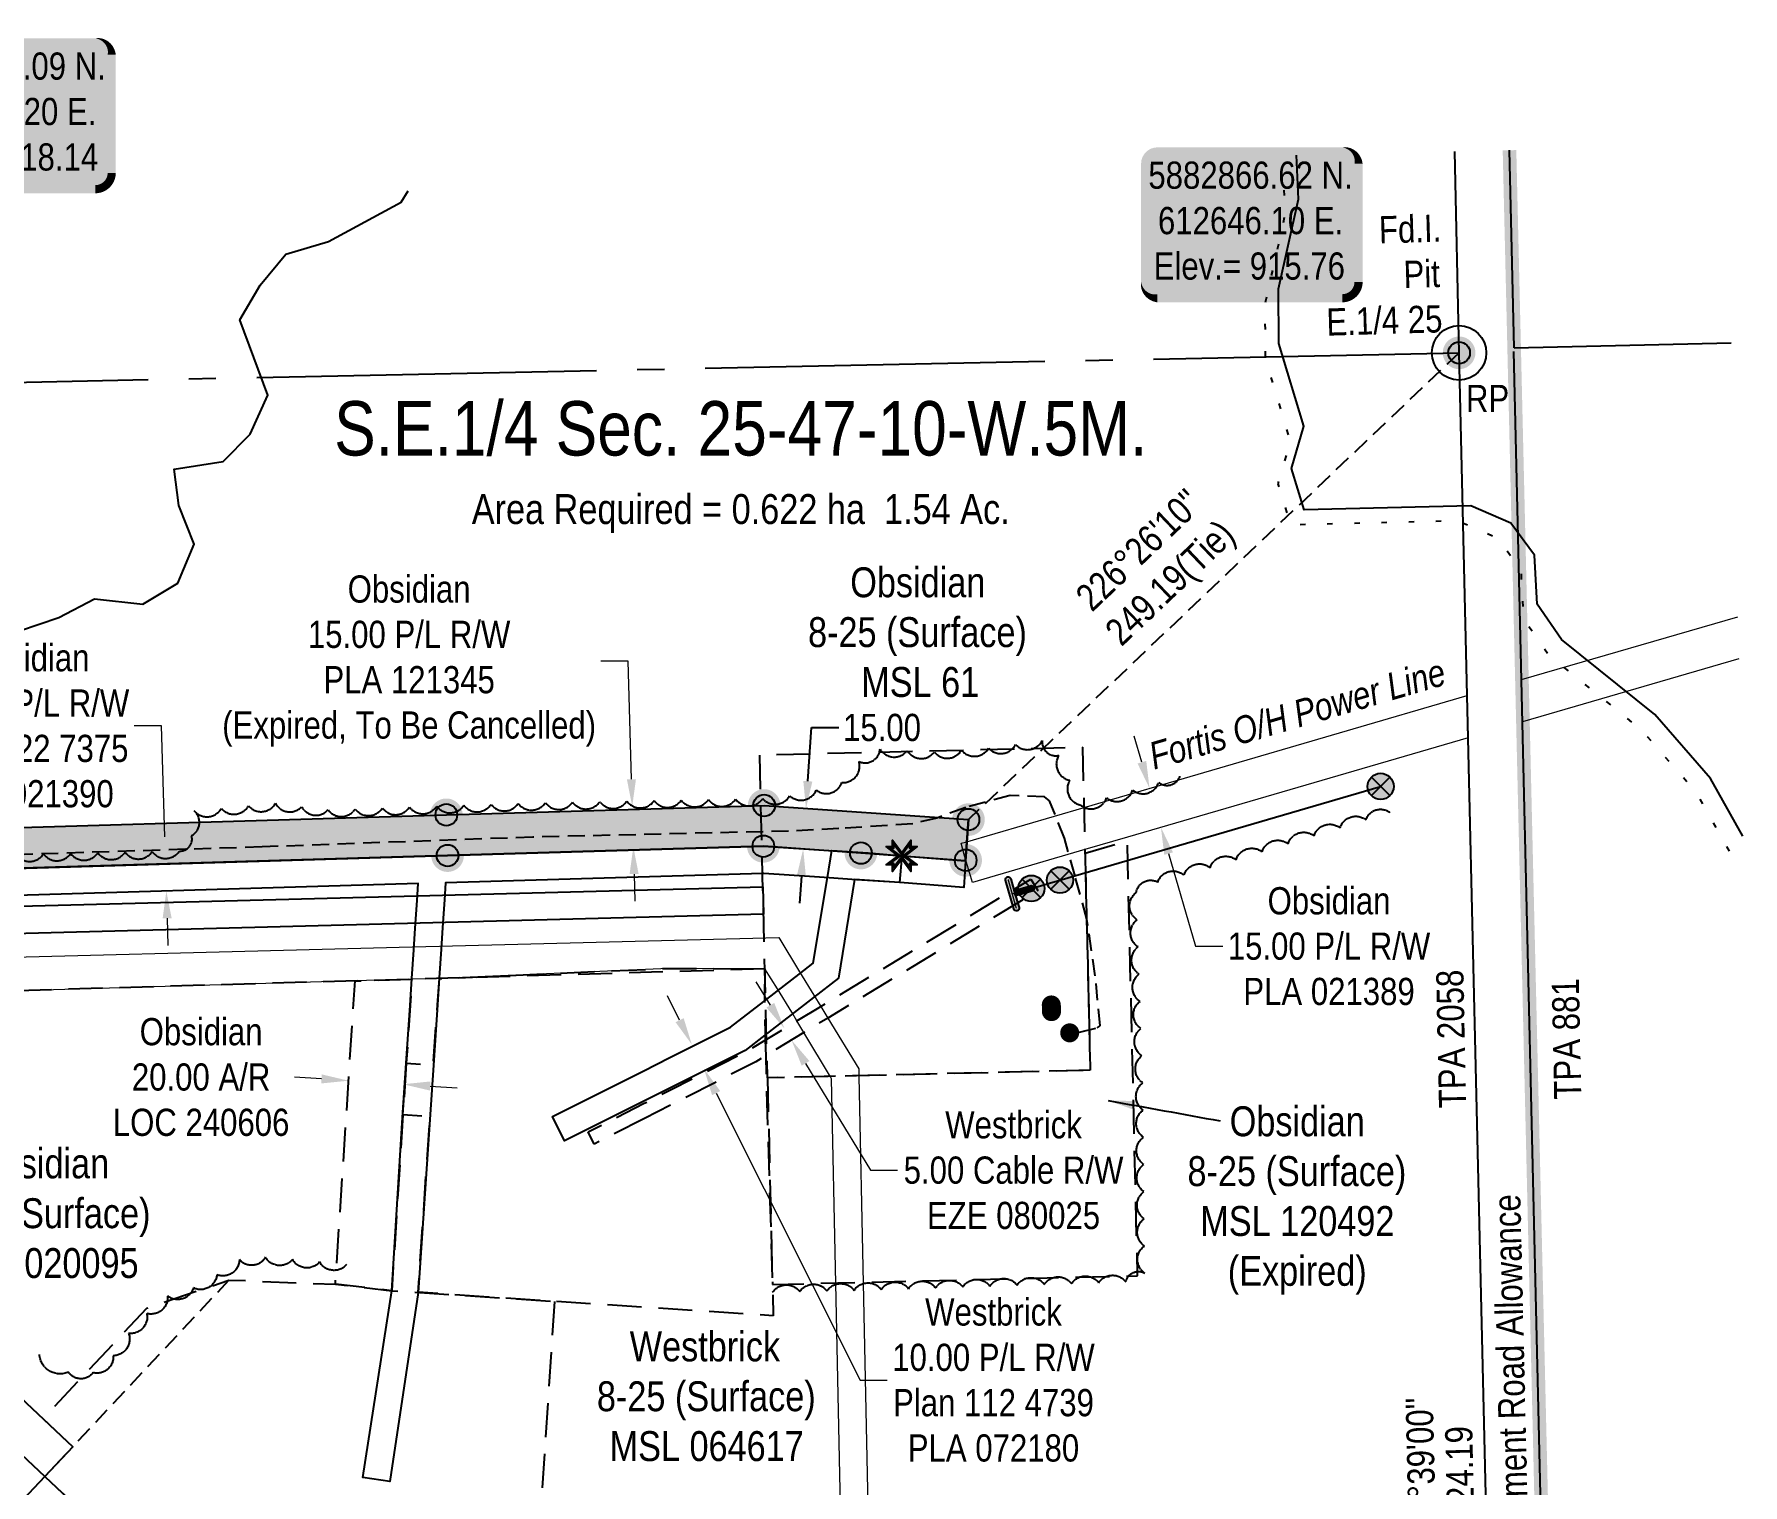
# Model space of a CAD drawing. Extents: x 610740 to 613365, y 5880886 to 5883946.
# Drawn here: x 612122 to 612750, y 5882450 to 5882984 of the extents above; entities that cross this region are included whole.
import ezdxf
from ezdxf.enums import TextEntityAlignment as Align

# ---------------------------------------------------------------- set-up
doc = ezdxf.new("R2010")
doc.units = 0
doc.header["$LTSCALE"] = 5
doc.header["$PDSIZE"] = 0.5
for name, pattern in [('0', [1, 1, 0]), ('CENTERLINEX3', [5, 2.5, -1, 0.5, -1]), ('foc-ACCESSROAD', [3.75, 2.5, -1.25]), ('foc-FLOWLINE', [3.75, 2.5, -1.25]), ('foc-QUARTERLINE', [33, 25, -3, 2, -3]), ('foc-TIELINE', [1.875, 1.25, -0.625]), ('foc-WHEELTRACKS', [2, 0.4, -1.6]), ('UG_PIPE', [1.875, 1.25, -0.625])]:
    doc.linetypes.add(name, pattern=pattern)
doc.layers.get('Defpoints').update_dxf_attribs({"color": 9})
for name, color, linetype in [('35', 37, 'Continuous'), ('AS-PIPE-UG', 44, 'UG_PIPE'), ('AS-POWER', 104, 'foc-POWER'), ('AS-POWER-EXISTING-ANC', 72, 'Continuous'), ('AS-POWER-EXISTING-PP', 72, 'Continuous'), ('AS-SYMBOL', 7, 'Continuous'), ('C-AR', 13, 'foc-ACCESSROAD'), ('C-RW', 13, 'Continuous'), ('C-SYMBOL', 7, 'Continuous'), ('C-WS', 13, 'foc-ACCESSROAD'), ('DETAIL-T', 7, 'Continuous'), ('F-EZE', 190, 'foc-FLOWLINE'), ('F-RW', 190, 'Continuous'), ('F-WS', 190, 'foc-ACCESSROAD'), ('L-AREAREQUIRED', 7, 'Continuous'), ('L-BD', 7, 'Continuous'), ('L-MON', 1, 'Continuous'), ('L-MON-T', 1, 'Continuous'), ('L-QSEC', 8, 'foc-QUARTERLINE'), ('L-ROAD-T', 7, 'Continuous'), ('L-SEC', 7, 'Continuous'), ('L-TIE', 7, 'foc-TIELINE'), ('P-PROPOSED', 10, 'Continuous'), ('P-PROPOSED-H', 21, 'Continuous'), ('P-TXT', 4, 'Continuous'), ('T-BUSH', 110, '0'), ('T-WATER', 160, 'Continuous'), ('T-WATER-P3', 160, 'foc-WHEELTRACKS')]:
    doc.layers.add(name, color=color, linetype=linetype)
doc.layers.add('AS-TRAPPER BOUNDARY', color=7, linetype='CENTERLINEX3', true_color=0xb85c00, transparency=0.6)
doc.layers.add('AS-TRAPPER-T', color=7, linetype='Continuous', true_color=0xc26100)
for name, color, linetype, lineweight in [('C-AR-T', 13, 'Continuous', 9), ('C-RW-T', 13, 'Continuous', 9), ('C-WS-T', 13, 'Continuous', 9), ('F-EZE-T', 190, 'Continuous', 9), ('F-RW-T', 190, 'Continuous', 9), ('F-WS-T', 190, 'Continuous', 9)]:
    doc.layers.add(name, color=color, linetype=linetype, lineweight=lineweight)
doc.styles.add('100L', font='ARIALN.TTF', dxfattribs={"height": 11})
doc.styles.add('175L', font='ARIALN.TTF', dxfattribs={"height": 20})
doc.styles.add('80', font='ARIALN.TTF', dxfattribs={"height": 10})
doc.styles.add('80CG', font='ARIALN.TTF', dxfattribs={"height": 10})
doc.styles.add('80L', font='ARIALN.TTF', dxfattribs={"height": 10})
doc.styles.add('80LS', font='ARIALNI.TTF', dxfattribs={"height": 10})
doc.styles.add('foc-LtypeFont', font='ARIALN.TTF', dxfattribs={"height": 7.35})
doc.linetypes.add('foc-POWER', pattern='A,6,-1,["P",foc-LtypeFont,S=0.2,R=0,X=-0.625,Y=-0.75],-1.24,4', length=12.24)
doc.linetypes.add('foc-TOPO-flowdirection-NOLINE', pattern='A,0,[">",foc-LtypeFont,S=0.3,R=0,X=0,Y=-0.945],-20,[">",foc-LtypeFont,S=0.3,R=0,X=0,Y=-0.945],0', length=20)
doc.dimstyles.new('Compass 5 000', dxfattribs={"dimscale": 5, "dimtxt": 9, "dimasz": 2, "dimexe": 0.2, "dimexo": 0.0625, "dimgap": 0.5, "dimtad": 0, "dimtih": 1, "dimtoh": 1, "dimzin": 0, "dimdsep": 46, "dimtxsty": '80CG', "dimcen": 0.1, "dimse1": 1, "dimse2": 1, "dimclrd": 256, "dimclrt": 256, "dimaunit": 1, "dimadec": 4, "dimazin": 0, "dimtfac": 0.06, "dimtofl": 0, "dimtmove": 0, "dimatfit": 1, "dimfxl": 0.2, "dimtolj": 1, "dimtzin": 0, "dimlwd": -1, "dimarcsym": 0})

# ---------------------------------------------------------------- blocks, each defined once
blk = doc.blocks.new('*D490')
at = {"layer": 'C-AR-T', "transparency": 16777216}
for p, q in [((612227.6, 5882599.58), (612217.62, 5882600.23)), ((612267.57, 5882596.98), (612277.55, 5882596.34))]:
    blk.add_line(p, q, dxfattribs=at)
for points in [[(612227.71, 5882601.25), (612227.49, 5882597.92), (612237.58, 5882598.93)], [(612267.68, 5882598.65), (612267.46, 5882595.32), (612257.59, 5882597.63)]]:
    blk.add_solid(points, dxfattribs=at)
at = {"layer": 'Defpoints', "color": 0, "transparency": 16777216}
for p in [(612237.58, 5882598.93), (612236.26, 5882578.6), (612256.27, 5882577.3)]:
    blk.add_point(p, dxfattribs=at)
at = {"layer": 'C-AR-T', "transparency": 16777216, "insert": (612183.32, 5882600.23), "char_height": 10, "attachment_point": 5, "style": '80CG'}
blk.add_mtext('\\A1;Obsidian\\P20.00 A/R\\PLOC 240606', dxfattribs=at)
blk = doc.blocks.new('*D493')
at = {"layer": 'C-RW-T', "transparency": 16777216}
for p, q in [((612529.41, 5882716.06), (612526.61, 5882725.66)), ((612539.22, 5882682.45), (612549.16, 5882648.36)), ((612549.16, 5882648.36), (612559.16, 5882648.36))]:
    blk.add_line(p, q, dxfattribs=at)
for points in [[(612531.01, 5882716.53), (612527.81, 5882715.59), (612532.21, 5882706.46)], [(612540.82, 5882682.92), (612537.62, 5882681.99), (612536.42, 5882692.05)]]:
    blk.add_solid(points, dxfattribs=at)
at = {"layer": 'Defpoints', "color": 0, "transparency": 16777216}
for p in [(612533.61, 5882706.87), (612536.42, 5882692.05), (612537.81, 5882692.46)]:
    blk.add_point(p, dxfattribs=at)
at = {"layer": 'C-RW-T', "transparency": 16777216, "insert": (612598.25, 5882648.36), "char_height": 10, "attachment_point": 5, "style": '80CG'}
blk.add_mtext('\\A1;Obsidian\\P15.00 P/L R/W\\PPLA 021389', dxfattribs=at)
blk = doc.blocks.new('*D494')
at = {"layer": 'C-RW-T', "transparency": 16777216}
for p, q in [((612168.73, 5882729.41), (612158.73, 5882729.41)), ((612169.94, 5882688.62), (612168.73, 5882729.41)), ((612170.82, 5882658.65), (612171.12, 5882648.65))]:
    blk.add_line(p, q, dxfattribs=at)
for points in [[(612171.6, 5882688.67), (612168.27, 5882688.57), (612170.23, 5882678.62)], [(612172.49, 5882658.7), (612169.16, 5882658.6), (612170.53, 5882668.64)]]:
    blk.add_solid(points, dxfattribs=at)
at = {"layer": 'Defpoints', "color": 0, "transparency": 16777216}
for p in [(612109.24, 5882676.82), (612170.23, 5882678.62), (612109.54, 5882666.84)]:
    blk.add_point(p, dxfattribs=at)
at = {"layer": 'C-RW-T', "transparency": 16777216, "insert": (612119.65, 5882729.41), "char_height": 10, "attachment_point": 5, "style": '80CG'}
blk.add_mtext('\\A1;Obsidian\\P10.00 P/L R/W\\PPlan 022 7375\\PPLA 021390', dxfattribs=at)
blk = doc.blocks.new('*D501')
at = {"layer": 'C-RW-T', "transparency": 16777216}
for p, q in [((612340.41, 5882753.24), (612330.41, 5882753.24)), ((612341.63, 5882709.77), (612340.41, 5882753.24)), ((612342.6, 5882674.94), (612342.88, 5882664.94))]:
    blk.add_line(p, q, dxfattribs=at)
for points in [[(612343.29, 5882709.82), (612339.96, 5882709.73), (612341.91, 5882699.78)], [(612344.27, 5882674.98), (612340.94, 5882674.89), (612342.32, 5882684.93)]]:
    blk.add_solid(points, dxfattribs=at)
at = {"layer": 'Defpoints', "color": 0, "transparency": 16777216}
for p in [(612341.91, 5882699.78), (612235.52, 5882696.8), (612235.94, 5882681.95)]:
    blk.add_point(p, dxfattribs=at)
at = {"layer": 'C-RW-T', "transparency": 16777216, "insert": (612259.84, 5882753.24), "char_height": 10, "attachment_point": 5, "style": '80CG'}
blk.add_mtext('\\A1;Obsidian\\P15.00 P/L R/W\\PPLA 121345\\P(Expired, To Be Cancelled)', dxfattribs=at)
blk = doc.blocks.new('*D502')
at = {"layer": 'Defpoints', "color": 0, "transparency": 16777216}
for p in [(612456.65, 5882653.76), (612459.25, 5882649.48), (612400.5, 5882613.86)]:
    blk.add_point(p, dxfattribs=at)
at = {"layer": 'F-EZE-T', "transparency": 16777216}
for p, q in [((612392.72, 5882626.69), (612387.54, 5882635.24)), ((612405.69, 5882605.31), (612429.54, 5882565.98)), ((612429.54, 5882565.98), (612439.54, 5882565.98))]:
    blk.add_line(p, q, dxfattribs=at)
for points in [[(612394.15, 5882627.55), (612391.3, 5882625.83), (612397.91, 5882618.14)], [(612407.11, 5882606.17), (612404.26, 5882604.45), (612400.5, 5882613.86)]]:
    blk.add_solid(points, dxfattribs=at)
at = {"layer": 'F-EZE-T', "transparency": 16777216, "insert": (612482.19, 5882565.98), "char_height": 10, "attachment_point": 5, "style": '80CG'}
blk.add_mtext('\\A1;Westbrick\\P5.00 Cable R/W\\PEZE 080025', dxfattribs=at)
blk = doc.blocks.new('*D505')
at = {"layer": 'Defpoints', "color": 0, "transparency": 16777216}
for p in [(612368.3, 5882603.33), (612335.55, 5882598.09), (612340.03, 5882589.15)]:
    blk.add_point(p, dxfattribs=at)
at = {"layer": 'F-RW-T', "transparency": 16777216}
for p, q in [((612359.34, 5882621.21), (612354.86, 5882630.15)), ((612372.78, 5882594.39), (612425.73, 5882488.8)), ((612425.73, 5882488.8), (612435.73, 5882488.8))]:
    blk.add_line(p, q, dxfattribs=at)
for points in [[(612360.83, 5882621.95), (612357.85, 5882620.46), (612363.82, 5882612.27)], [(612374.27, 5882595.14), (612371.29, 5882593.64), (612368.3, 5882603.33)]]:
    blk.add_solid(points, dxfattribs=at)
at = {"layer": 'F-RW-T', "transparency": 16777216, "insert": (612474.81, 5882488.8), "char_height": 10, "attachment_point": 5, "style": '80CG'}
blk.add_mtext('\\A1;Westbrick\\P10.00 P/L R/W\\PPlan 112 4739\\PPLA 072180', dxfattribs=at)
blk = doc.blocks.new('fdia')
at = {"color": 255, "const_width": 1}
blk.add_lwpolyline([(-0.5, 0, 1), (0.5, 0, 1)], format="xyb", close=True, dxfattribs=at)
blk = doc.blocks.new('Fdiaa')
blk.add_blockref('fdia', (0, 0))
blk = doc.blocks.new('fdib')
at = {"color": 1, "const_width": 1.6}
blk.add_lwpolyline([(-0.4, 0, 1), (0.4, 0, 1)], format="xyb", close=True, dxfattribs=at)
at = {"color": 1}
blk.add_circle((0, 0), 0.8, dxfattribs=at)
blk = doc.blocks.new('Fdibb')
blk.add_blockref('fdib', (0, 0))
blk = doc.blocks.new('fdicc')
for name in ['Fdibb', 'Fdiaa']:
    blk.add_blockref(name, (0, 0))
blk = doc.blocks.new('FDI')
blk.add_blockref('fdicc', (0, 0))
blk = doc.blocks.new('RISER')
h = blk.add_hatch(color=255)
h.dxf.hatch_style = 1
edge = h.paths.add_edge_path()
edge.add_arc((0, 0), 0.7, 0, 360)
blk.add_hatch(color=13).paths.add_polyline_path([(0.58, -0.15), (-0.58, -0.15, 0.774597)])
at = {"color": 13}
blk.add_line((-0.58, -0.15), (0.58, -0.15), dxfattribs=at)
blk.add_circle((0, 0), 0.6, dxfattribs=at)
blk = doc.blocks.new('POWERPOLE')
h = blk.add_hatch(color=255)
edge = h.paths.add_edge_path()
edge.add_arc((0, 0), 0.96, 0, 360)
at = {"linetype": 'Continuous'}
for p, q in [((0.68, -0.68), (-0.68, 0.68)), ((-0.68, -0.68), (0.68, 0.68))]:
    blk.add_line(p, q, dxfattribs=at)
blk.add_circle((0, 0), 0.96, dxfattribs=at)
blk = doc.blocks.new('*U512')
h = blk.add_hatch(color=255)
h.dxf.hatch_style = 1
edge = h.paths.add_edge_path()
edge.add_arc((-0.3, 1.06), 0.2, 16.0599, 196.0599, ccw=False)
edge.add_line((-0.11, 1.11), (0.25, -0.14))
edge.add_line((0.25, -0.14), (0.5, -1))
edge.add_arc((0.3, -1.06), 0.2, -163.9401, 16.0599, ccw=False)
edge.add_line((0.11, -1.11), (-0.5, 1))
h = blk.add_hatch(color=255)
h.dxf.hatch_style = 1
edge = h.paths.add_edge_path()
edge.add_arc((1.41, 0.4), 0.2, -73.9401, 106.0599, ccw=False)
edge.add_line((1.46, 0.21), (0.25, -0.14))
edge.add_line((0.25, -0.14), (0.14, 0.25))
edge.add_line((0.14, 0.25), (1.35, 0.6))
at = {"color": 255}
blk.add_lwpolyline([(-0.5, 1, -1), (-0.11, 1.11), (0.25, -0.14), (0.5, -1, -1), (0.11, -1.11)], format="xyb", close=True, dxfattribs=at)
at = {"color": 72, "const_width": 0.1, "flags": 128}
for points in [[(-0.3, 1.06), (0.3, -1.06)], [(1.41, 0.4), (0, 0)]]:
    blk.add_lwpolyline(points, dxfattribs=at)
at = {"color": 255, "flags": 128}
blk.add_lwpolyline([(1.35, 0.6, -1), (1.46, 0.21), (0.25, -0.14), (0.14, 0.25)], format="xyb", close=True, dxfattribs=at)
blk = doc.blocks.new('TEMP')
h = blk.add_hatch(color=255)
h.dxf.hatch_style = 1
h.paths.add_polyline_path([(0, 0.25), (-0.67, 1.15), (-0.67, 0.67), (-1.15, 0.67), (-0.25, 0), (-1.15, -0.67), (-0.67, -0.67), (-0.67, -1.15), (0, -0.25), (0.67, -1.15), (0.67, -0.67), (1.15, -0.67), (0.25, 0), (1.15, 0.67), (0.67, 0.67), (0.67, 1.15)])
h.paths.add_polyline_path([(0.57, 0.85), (0.57, 0.57), (0.85, 0.57), (0.08, 0), (0.85, -0.57), (0.57, -0.57), (0.57, -0.85), (0, -0.08), (-0.57, -0.85), (-0.57, -0.57), (-0.85, -0.57), (-0.08, 0), (-0.85, 0.57), (-0.57, 0.57), (-0.57, 0.85), (0, 0.08)], flags=16)
h = blk.add_hatch(color=1)
h.dxf.hatch_style = 1
h.paths.add_polyline_path([(0, 0.08), (-0.57, 0.85), (-0.57, 0.57), (-0.85, 0.57), (-0.08, 0), (-0.85, -0.57), (-0.57, -0.57), (-0.57, -0.85), (0, -0.08), (0.57, -0.85), (0.57, -0.57), (0.85, -0.57), (0.08, 0), (0.85, 0.57), (0.57, 0.57), (0.57, 0.85)])
at = {"color": 1}
for p, q in [((-0.08, 0), (0.08, 0)), ((0, 0.08), (0, -0.08))]:
    blk.add_line(p, q, dxfattribs=at)
at = {"color": 255, "flags": 128}
blk.add_lwpolyline([(-0.25, 0), (-1.15, 0.67), (-0.67, 0.67), (-0.67, 1.15), (0, 0.25), (0.67, 1.15), (0.67, 0.67), (1.15, 0.67), (0.25, 0), (1.15, -0.67), (0.67, -0.67), (0.67, -1.15), (0, -0.25), (-0.67, -1.15), (-0.67, -0.67), (-1.15, -0.67)], close=True, dxfattribs=at)
at = {"color": 1, "flags": 128}
blk.add_lwpolyline([(-0.08, 0), (-0.85, 0.57), (-0.57, 0.57), (-0.57, 0.85), (0, 0.08), (0.57, 0.85), (0.57, 0.57), (0.85, 0.57), (0.08, 0), (0.85, -0.57), (0.57, -0.57), (0.57, -0.85), (0, -0.08), (-0.57, -0.85), (-0.57, -0.57), (-0.85, -0.57)], close=True, dxfattribs=at)
blk = doc.blocks.new('*D522')
at = {"layer": 'Defpoints', "color": 0, "transparency": 16777216}
for p in [(612405.83, 5882699.08), (612408.59, 5882698.89), (612407.57, 5882683.99)]:
    blk.add_point(p, dxfattribs=at)
at = {"layer": 'P-TXT', "transparency": 16777216}
for p, q in [((612406.51, 5882709.06), (612407.86, 5882728.78)), ((612407.86, 5882728.78), (612417.86, 5882728.78)), ((612404.13, 5882674.2), (612403.45, 5882664.23))]:
    blk.add_line(p, q, dxfattribs=at)
for points in [[(612404.85, 5882709.17), (612408.18, 5882708.94), (612405.83, 5882699.08)], [(612402.47, 5882674.32), (612405.79, 5882674.09), (612404.81, 5882684.18)]]:
    blk.add_solid(points, dxfattribs=at)
at = {"layer": 'P-TXT', "transparency": 16777216, "insert": (612433.8, 5882728.78), "char_height": 10, "attachment_point": 5, "style": '80CG'}
blk.add_mtext('\\A1;15.00', dxfattribs=at)
blk = doc.blocks.new('*U530')
h = blk.add_hatch(color=254)
edge = h.paths.add_edge_path()
edge.add_line((-34, -28.5), (34, -28.5))
edge.add_arc((34, -22.5), 6, 270, 360)
edge.add_line((40, -22.5), (40, 21))
edge.add_arc((34, 21), 6, 0, 90)
edge.add_line((34, 27), (-34, 27))
edge.add_arc((-34, 21), 6, 90, 180)
edge.add_line((-40, 21), (-40, -22.5))
edge.add_arc((-34, -22.5), 6, 180, 270)
at = {"color": 1, "flags": 128}
blk.add_lwpolyline([(-34, -28.5, 3, 3, 0), (34, -28.5, 3, 3, 0.414214), (40, -22.5, 3, 3, 0), (40, 21, 3, 0, 0.414214), (34, 27, 0, 0, 0), (-34, 27, 0, 0, 0.414214), (-40, 21, 0, 0, 0), (-40, -22.5, 0, 3, 0.414214)], format="xyseb", close=True, dxfattribs=at)
blk.add_lwpolyline([(-35.02, 0, 0, 10, 0), (0, 0, 5, 5, 0)], format="xyseb", dxfattribs=at)
at = {"color": 1, "style": '80'}
blk.add_attdef('ENTER_TEXT_001', (-35.99, -5), '', height=10, dxfattribs=at)
blk = doc.blocks.new('*U533')
at = {"layer": '35', "color": 3}
blk.add_circle((0, 0), 10, dxfattribs=at)
at = {"layer": '35', "color": 3, "style": '80'}
blk.add_attdef('RP_001', (2.52, -21.78), '', height=10, dxfattribs=at)

msp = doc.modelspace()

# ---------------------------------------------------------------- hatches: boundary and pattern name
at = {"layer": 'P-PROPOSED-H'}
h = msp.add_hatch(color=256, dxfattribs=at)
h.dxf.hatch_style = 1
h.paths.add_polyline_path([(612390.142, 5882685.124), (612273.971, 5882681.72), (612051.375, 5882675.096), (612050.929, 5882690.084), (612273.532, 5882696.708), (612390.439, 5882700.133), (612465.598, 5882694.953), (612464.575, 5882679.764), (612426.042, 5882682.653)])

# ---------------------------------------------------------------- linework, layer by layer
at = {"layer": 'AS-PIPE-UG'}
msp.add_lwpolyline([(612502.846, 5882616.533), (612506.422, 5882616.834), (612512.948, 5882618.387), (612513.995, 5882619.168), (612512.269, 5882637.475), (612509.198, 5882658.355), (612504.797, 5882674.109), (612500.987, 5882688.078), (612495.453, 5882701.812), (612493.597, 5882703.308), (612480.938, 5882703.777), (612464.636, 5882699.435), (612454.027, 5882695.516), (612445.135, 5882693.418), (612417.954, 5882691.624), (612399.416, 5882690.714), (612305.339, 5882688.527), (612205.752, 5882684.918), (612096.035, 5882681.428)], dxfattribs=at)
at = {"layer": 'AS-POWER'}
msp.add_lwpolyline([(612488.696, 5882669.614), (612499.238, 5882672.685), (612617.226, 5882707.17)], dxfattribs=at)
at = {"layer": 'AS-TRAPPER BOUNDARY', "flags": 128}
msp.add_lwpolyline([(611758.525, 5882024.315, 5, 5, 0), (612685.721, 5882043.096, 5, 5, 0), (612664.636, 5882941.112, 0, 0, 0)], format="xyseb", dxfattribs=at)
at = {"layer": 'C-AR', "flags": 128}
msp.add_lwpolyline([(612390.706, 5882640.036), (611745.556, 5882621.187)], dxfattribs=at)
msp.add_lwpolyline([(612258.794, 5882605.356), (612257.522, 5882586.387), (612253.476, 5882521.707), (612232.712, 5882524.071), (612239.965, 5882635.631), (612260.864, 5882636.278), (612260.213, 5882626.56), (612258.794, 5882605.356)], close=True, dxfattribs=at)
at = {"layer": 'C-RW', "color": 2}
msp.add_line((612464.567, 5882679.994), (612465.598, 5882694.953), dxfattribs=at)
at = {"layer": 'C-RW'}
msp.add_lwpolyline([(612086.279, 5882676.141), (612273.988, 5882681.722), (612390.145, 5882685.133), (612416.036, 5882683.438), (612429.387, 5882682.565), (612441.037, 5882681.657), (612464.575, 5882679.764), (612463.88, 5882670.022), (612440.353, 5882671.809), (612424.434, 5882672.853), (612414.409, 5882673.518), (612408.953, 5882673.877), (612390.328, 5882675.101), (612389.976, 5882675.124), (612273.26, 5882671.698), (612272.839, 5882665.418), (612272.163, 5882655.332), (612271.628, 5882647.356), (612270.918, 5882636.808), (612270.249, 5882626.791), (612268.771, 5882604.689), (612267.439, 5882584.706), (612263.175, 5882521.084), (612252.704, 5882451.558), (612242.814, 5882453.051), (612253.476, 5882521.707), (612257.457, 5882585.374), (612258.794, 5882605.356), (612260.213, 5882626.56), (612260.88, 5882636.53), (612261.586, 5882647.098), (612262.121, 5882655.083), (612262.796, 5882665.169), (612263.213, 5882671.399), (612082.43, 5882666.02)], dxfattribs=at)
at = {"layer": 'C-RW', "flags": 128}
msp.add_lwpolyline([(612389.956, 5882670.189), (612390.25, 5882660.139), (611744.327, 5882643.235), (611744.092, 5882653.394)], close=True, dxfattribs=at)
at = {"layer": 'C-RW-T'}
for points in [[(612748.938, 5882754.052), (612669.392, 5882730.893), (612669.028, 5882746.42), (612748.574, 5882769.579)], [(612062.054, 5882643.01), (612261.012, 5882648.111), (612271.054, 5882648.369), (612395.807, 5882651.572), (612403.491, 5882638.978), (612408.732, 5882630.381), (612411.26, 5882626.234), (612413.866, 5882621.963), (612425.263, 5882603.275), (612425.321, 5882600.511), (612426.916, 5882524.524), (612430.723, 5882343.107), (612431.988, 5882282.778), (612432.304, 5882267.753), (612433.002, 5882234.487), (612433.213, 5882224.423), (612434.424, 5882166.707), (612434.846, 5882146.541), (612435.742, 5882103.872), (612435.792, 5882101.473), (612436.183, 5882082.835), (612436.475, 5882068.914), (612437.108, 5882038.758), (612437.882, 5882001.869)], [(612427.819, 5882001.633), (612427.045, 5882038.555), (612426.412, 5882068.711), (612425.913, 5882092.494), (612425.729, 5882101.261), (612425.471, 5882113.53), (612424.576, 5882156.198), (612424.153, 5882176.365), (612422.232, 5882267.935), (612421.917, 5882282.96), (612420.659, 5882342.895), (612416.852, 5882524.324), (612415.271, 5882599.637), (612414.871, 5882600.302), (612405.063, 5882616.626), (612402.485, 5882620.915), (612400.576, 5882624.092), (612395.389, 5882632.726), (612390.706, 5882640.036), (612355.227, 5882640.254), (612271.046, 5882636.495), (612261.002, 5882636.282), (612239.965, 5882635.631), (612063.112, 5882630.417)]]:
    msp.add_lwpolyline(points, dxfattribs=at)
msp.add_lwpolyline([(612508.473, 5882683.9), (612467.069, 5882671.823), (612464.169, 5882681.59), (612462.866, 5882686.231), (612464.492, 5882686.705), (612508.162, 5882699.443), (612649.04, 5882740.543), (612649.403, 5882725.015), (612524.048, 5882688.444), (612508.473, 5882683.9)], close=True, dxfattribs=at)
at = {"layer": 'C-WS', "flags": 128}
for points in [[(612510.379, 5882602.772), (612391.668, 5882599.962), (612388.817, 5882718.743), (612507.567, 5882721.583)], [(612313.321, 5882517.779), (612305.449, 5882398.103), (612276.365, 5882425.412), (612230.093, 5882376.082), (612259.229, 5882348.77), (612248.984, 5882337.831), (612125.837, 5882453.366), (612136.085, 5882464.302), (612125.183, 5882474.648), (612163.326, 5882515.27), (612193.576, 5882525.635), (612232.712, 5882524.071), (612253.476, 5882521.707), (612313.321, 5882517.779)]]:
    msp.add_lwpolyline(points, close=True, dxfattribs=at)
msp.add_lwpolyline([(612391.668, 5882599.962), (612393.491, 5882524.014), (612527.822, 5882527.192), (612524.039, 5882687.026), (612508.493, 5882682.479), (612510.379, 5882602.772), (612391.668, 5882599.962)], dxfattribs=at)
at = {"layer": 'F-EZE', "flags": 128}
msp.add_lwpolyline([(612346.457, 5882585.061), (612327.956, 5882575.638), (612325.686, 5882580.096), (612346.335, 5882590.613), (612356.229, 5882595.653), (612384.949, 5882610.281), (612390.876, 5882613.875), (612402.485, 5882620.915), (612411.26, 5882626.234), (612488.566, 5882673.108), (612491.16, 5882668.83), (612413.866, 5882621.963), (612405.063, 5882616.626), (612391.006, 5882608.104), (612387.385, 5882605.908), (612356.352, 5882590.1), (612346.457, 5882585.061)], close=True, dxfattribs=at)
at = {"layer": 'F-RW'}
for points in [[(611738.726, 5882838.309), (611840.987, 5882742.167), (611912.839, 5882674.613), (611933.605, 5882655.048), (611944.016, 5882645.239), (611962.76, 5882627.581), (612010.754, 5882582.366), (612018.093, 5882575.453), (612136.084, 5882464.304), (612125.811, 5882453.362), (612115.78, 5882442.71), (612094.907, 5882420.512), (612424.501, 5882110.541), (612434.772, 5882100.883), (612471.169, 5882066.646), (612502.571, 5882037.113), (612540.646, 5882001.304)], [(611739.218, 5882817.254), (611841.48, 5882721.112), (611902.56, 5882663.684), (611912.291, 5882654.516), (611922.783, 5882644.685), (611941.526, 5882627.042), (611951.687, 5882617.443), (612001.105, 5882570.86), (612008.472, 5882563.961), (612125.81, 5882453.357), (612205.304, 5882378.46), (612248.984, 5882337.831), (612313.174, 5882276.833), (612323.905, 5882266.737), (612423.183, 5882173.376), (612433.454, 5882163.718), (612535.294, 5882067.944), (612566.699, 5882038.412), (612604.562, 5882002.797)]]:
    msp.add_lwpolyline(points, dxfattribs=at)
msp.add_lwpolyline([(612441.037, 5882681.657), (612440.29, 5882671.814), (612423.713, 5882672.967), (612417.753, 5882636.61), (612408.584, 5882629.482), (612400.429, 5882623.194), (612390.667, 5882615.659), (612383.445, 5882610.096), (612356.047, 5882596.359), (612346.151, 5882591.397), (612317.042, 5882576.802), (612312.559, 5882585.74), (612345.908, 5882602.461), (612355.803, 5882607.423), (612378.105, 5882618.606), (612390.387, 5882628.069), (612395.242, 5882631.827), (612403.343, 5882638.079), (612408.526, 5882642.148), (612413.688, 5882673.632), (612415.315, 5882683.552), (612428.666, 5882682.679), (612441.037, 5882681.657)], close=True, dxfattribs=at)
at = {"layer": 'F-WS', "flags": 128}
msp.add_lwpolyline([(612390.876, 5882613.875), (612391.006, 5882608.104), (612391.193, 5882599.83), (612393.491, 5882524.014), (612393.767, 5882512.501), (612313.321, 5882517.779), (612263.18, 5882521.105), (612267.504, 5882585.676), (612257.522, 5882586.344), (612258.794, 5882605.356), (612268.771, 5882604.689), (612270.249, 5882626.791), (612271.046, 5882636.495), (612355.227, 5882640.254), (612390.706, 5882640.036), (612390.534, 5882628.967), (612390.815, 5882616.558), (612390.876, 5882613.875)], close=True, dxfattribs=at)
at = {"layer": 'L-QSEC'}
for p, q in [((612666.343, 5882868.418), (612746.211, 5882870.275)), ((611873.847, 5882850.851), (612646.096, 5882866.62))]:
    msp.add_line(p, q, dxfattribs=at)
at = {"layer": 'L-SEC'}
for p, q in [((612646.096, 5882866.62), (612644.53, 5882940.64)), ((612666.345, 5882868.423), (612664.636, 5882941.112)), ((612664.865, 5882062.743), (612646.096, 5882866.62)), ((612684.985, 5882063.204), (612666.211, 5882867.09))]:
    msp.add_line(p, q, dxfattribs=at)
at = {"layer": 'L-TIE'}
for p, q in [((612646.096, 5882866.62), (612465.598, 5882694.953)), ((612193.576, 5882525.635), (612136.085, 5882464.302))]:
    msp.add_line(p, q, dxfattribs=at)
at = {"layer": 'P-PROPOSED'}
msp.add_lwpolyline([(612390.145, 5882685.133), (612273.971, 5882681.72), (612051.375, 5882675.096), (612050.929, 5882690.084), (612273.532, 5882696.708), (612390.439, 5882700.133), (612465.635, 5882694.99), (612464.575, 5882679.764), (612426.042, 5882682.653)], close=True, dxfattribs=at)
at = {"layer": 'T-BUSH', "flags": 128}
for points in [[(612074.263, 5882731.628, 0.5205671), (612074.608, 5882721.634, 0.5205671), (612074.953, 5882711.64, 0.5205671), (612075.298, 5882701.646, 0.5205671), (612080.026, 5882696.323, 0.5205671), (612090.022, 5882696.614, 0.5205671), (612100.018, 5882696.905, 0.5205671), (612107.692, 5882694.716, 0.5205671), (612108.058, 5882684.723, 0.5205671), (612115.342, 5882682.066, 0.5205671), (612125.34, 5882682.285, 0.5205671), (612135.337, 5882682.504, 0.5205671), (612145.335, 5882682.724, 0.5205671), (612155.333, 5882682.943, 0.5205671), (612165.33, 5882683.162, 0.5205671), (612175.328, 5882683.382, 0.5205671), (612179.796, 5882689.029, 0.5205671), (612180.823, 5882698.123, 0.5205671), (612190.778, 5882699.066, 0.5205671), (612200.733, 5882700.01, 0.5205671), (612210.689, 5882700.953, 0.5205671), (612220.299, 5882699.696, 0.5205671), (612230.004, 5882698.503, 0.5205671), (612239.998, 5882698.844, 0.5205671), (612249.992, 5882699.186, 0.5205671), (612259.986, 5882699.528, 0.5205671), (612269.98, 5882699.87, 0.5205671), (612279.975, 5882700.211, 0.5205671), (612289.969, 5882700.553, 0.5205671), (612299.963, 5882700.895, 0.5205671), (612309.959, 5882701.163, 0.5205671), (612319.957, 5882701.352, 0.5205671), (612329.955, 5882701.542, 0.5205671), (612339.954, 5882701.731, 0.5205671), (612349.952, 5882701.92, 0.5205671), (612359.95, 5882702.11, 0.5205671), (612369.948, 5882702.299, 0.5205671), (612379.946, 5882702.489, 0.5205671), (612389.945, 5882702.678, 0.5205671), (612399.844, 5882703.717, 0.5205671), (612409.619, 5882705.825, 0.5205671), (612418.997, 5882708.586, 0.5205671), (612425.351, 5882716.308, 0.5205671), (612433.09, 5882720.857, 0.5205671), (612443.072, 5882720.262, 0.5205671), (612453.054, 5882719.772, 0.5205671), (612463.029, 5882720.484, 0.5205671), (612473.003, 5882721.197, 0.5205671), (612482.906, 5882722.541, 0.5205671), (612492.785, 5882724.09, 0.5205671), (612498.8, 5882718.548, 0.5205671), (612502.853, 5882709.407, 0.5205671), (612506.906, 5882700.265, 0.5205671), (612516.418, 5882702.938, 0.5205671), (612526.006, 5882705.777, 0.5205671), (612535.595, 5882708.617, 0.5205671), (612543.415, 5882710.933, 0.5205671)], [(612393.545, 5882521.114, -0.5205671), (612403.542, 5882521.353, -0.5205671), (612413.539, 5882521.592, -0.5205671), (612423.536, 5882521.831, -0.5205671), (612433.532, 5882522.1, -0.5205671), (612443.527, 5882522.424, -0.5205671), (612453.522, 5882522.747, -0.5205671), (612463.517, 5882523.071, -0.5205671), (612473.511, 5882523.394, -0.5205671), (612483.506, 5882523.718, -0.5205671), (612493.502, 5882524.022, -0.5205671), (612503.497, 5882524.32, -0.5205671), (612513.493, 5882524.617, -0.5205671), (612523.488, 5882524.915, -0.5205671), (612530.442, 5882528.138, -0.5205671), (612530.351, 5882538.138, -0.5205671), (612530.26, 5882548.137, -0.5205671), (612530.169, 5882558.137, -0.5205671), (612530.077, 5882568.137, -0.5205671), (612529.986, 5882578.136, -0.5205671), (612529.895, 5882588.136, -0.5205671), (612529.779, 5882598.135, -0.5205671), (612529.425, 5882608.129, -0.5205671), (612529.072, 5882618.122, -0.5205671), (612528.718, 5882628.116, -0.5205671), (612528.365, 5882638.11, -0.5205671), (612528.012, 5882648.104, -0.5205671), (612527.658, 5882658.097, -0.5205671), (612527.305, 5882668.091, -0.5205671), (612535.194, 5882671.998, -0.5205671), (612544.849, 5882674.6, -0.5205671), (612554.49, 5882677.253, -0.5205671), (612564.048, 5882680.192, -0.5205671), (612573.607, 5882683.131, -0.5205671), (612583.165, 5882686.07, -0.5205671), (612592.724, 5882689.009, -0.5205671), (612602.282, 5882691.948, -0.5205671), (612611.84, 5882694.887, -0.5205671), (612620.606, 5882697.582, -0.5205671)], [(612236.852, 5882531.32, -0.5205671), (612226.901, 5882532.263, -0.5205671), (612216.946, 5882533.165, -0.5205671), (612206.983, 5882533.983, -0.5205671), (612197.437, 5882533.13, -0.5205671), (612189.133, 5882527.571, -0.5205671), (612180.516, 5882522.724, -0.5205671), (612170.973, 5882519.747, -0.5205671), (612163.34, 5882513.312, -0.5205671), (612156.626, 5882506.021, -0.5205671), (612150.958, 5882497.788, -0.5205671), (612143.594, 5882491.564, -0.5205671), (612134.559, 5882491.761, -0.5205671), (612123.863, 5882498.188, -0.5205671)]]:
    msp.add_lwpolyline(points, format="xyb", dxfattribs=at)
at = {"layer": 'T-WATER', "flags": 128}
msp.add_lwpolyline([(612116.549, 5882764.323), (612130.937, 5882769.226), (612144.072, 5882776.113), (612161.882, 5882774.206), (612174.755, 5882781.924), (612180.756, 5882796.222), (612175.083, 5882810.524), (612173.37, 5882823.879), (612191.456, 5882826.627), (612201.337, 5882836.751), (612207.875, 5882851.069), (612197.567, 5882878.755), (612205.045, 5882891.491), (612214.472, 5882902.856), (612230.174, 5882907.618), (612256.902, 5882922.064), (612259.493, 5882926.137)], dxfattribs=at)
at = {"layer": 'T-WATER-P3', "linetype": 'foc-TOPO-flowdirection-NOLINE', "flags": 128}
for points in [[(612750.468, 5882688.89), (612738.54, 5882710.048), (612718.054, 5882733.556), (612683.741, 5882761.232), (612674.833, 5882774.129), (612673.813, 5882792.208), (612665.176, 5882803.98), (612650.448, 5882810.386), (612589.136, 5882808.895), (612584.39, 5882824.061), (612588.984, 5882839.628), (612579.785, 5882870.088), (612579.657, 5882890.1), (612587.059, 5882923.147), (612586.301, 5882939.271)], [(611741.499, 5882549.328), (611750, 5882553.531), (611762.836, 5882562.501), (611771.834, 5882574.264), (611777.268, 5882589.619), (611776.666, 5882609.558), (611780.707, 5882625.704), (611804.241, 5882643.332), (611805.773, 5882661.666), (611800.53, 5882677.47), (611809.337, 5882687.685), (611839.12, 5882699.604), (611896.08, 5882726.874), (611907.712, 5882736.223), (611908.786, 5882753.947), (611919.137, 5882764.265), (611934.664, 5882766.939), (611957.176, 5882806.637), (611966.995, 5882816.82), (611982.651, 5882815.207), (612001.916, 5882792.675), (612020.084, 5882790.723), (612039.836, 5882791.554), (612054.251, 5882797.529), (612071.529, 5882801.387), (612086.914, 5882796.908), (612095.9, 5882785.325), (612103.174, 5882771.305), (612116.549, 5882764.323), (612130.937, 5882769.226), (612144.072, 5882776.113), (612161.882, 5882774.206), (612174.755, 5882781.924), (612180.756, 5882796.222), (612175.083, 5882810.524), (612173.37, 5882823.879), (612191.456, 5882826.627), (612201.337, 5882836.751), (612207.875, 5882851.069), (612197.567, 5882878.755), (612205.045, 5882891.491), (612214.472, 5882902.856), (612230.174, 5882907.618), (612256.902, 5882922.064), (612259.493, 5882926.137)]]:
    msp.add_lwpolyline(points, dxfattribs=at)
at = {"layer": 'T-WATER-P3', "flags": 128}
msp.add_lwpolyline([(612745.576, 5882683.321), (612733.649, 5882704.479), (612713.162, 5882727.987), (612678.85, 5882755.664), (612669.942, 5882768.56), (612668.921, 5882786.639), (612660.285, 5882798.412), (612645.557, 5882804.817), (612584.245, 5882803.327), (612579.499, 5882818.492), (612584.093, 5882834.06), (612574.894, 5882864.519), (612574.766, 5882884.531), (612582.168, 5882917.578), (612581.409, 5882933.703)], dxfattribs=at)

# ---------------------------------------------------------------- block references
at = {"layer": 'AS-POWER-EXISTING-ANC', "color": 3, "xscale": 5, "yscale": 5, "zscale": 5}
msp.add_blockref('*U512', (612481.701, 5882667.627), dxfattribs=at)
at = {"layer": 'AS-POWER-EXISTING-PP', "color": 3, "xscale": 5, "yscale": 5, "zscale": 5}
for p in [(612617.226, 5882707.17), (612488.734, 5882669.651), (612499.275, 5882672.722)]:
    msp.add_blockref('POWERPOLE', p, dxfattribs=at)
at = {"layer": 'AS-SYMBOL', "xscale": 5, "yscale": 5, "zscale": 5}
for p in [(612496.074, 5882626.791), (612496.127, 5882626.201), (612496.146, 5882624.332), (612496.148, 5882625.596), (612496.153, 5882624.959), (612502.846, 5882616.533)]:
    msp.add_blockref('RISER', p, dxfattribs=at)
at = {"layer": 'C-RW-T', "color": 5}
msp.add_blockref('*U533', (612646.096, 5882866.62), dxfattribs=at).add_auto_attribs({'RP_001': 'RP'})
at = {"layer": 'DETAIL-T'}
ref = msp.add_blockref('*U530', (612110.433, 5882955.302), dxfattribs=at)
ref.add_attrib('ENTER_TEXT_001', '5882991.09 N.', (612073.114, 5882967.074), dxfattribs={"layer": '0', "color": 1, "height": 10, "style": '80'})
ref.add_attrib('ENTER_TEXT_002', '612064.20 E.', (612076.637, 5882950.366), dxfattribs={"layer": '0', "color": 1, "height": 10, "style": '80'})
ref.add_attrib('ENTER_TEXT_003', 'Elev.= 918.14', (612075.068, 5882933.659), dxfattribs={"layer": '0', "color": 1, "height": 10, "style": '80'})
ref = msp.add_blockref('*U530', (612569.109, 5882915.182), dxfattribs=at)
ref.add_attrib('ENTER_TEXT_001', '5882866.62 N.', (612531.79, 5882926.954), dxfattribs={"layer": '0', "color": 1, "height": 10, "style": '80'})
ref.add_attrib('ENTER_TEXT_002', '612646.10 E.', (612535.313, 5882910.247), dxfattribs={"layer": '0', "color": 1, "height": 10, "style": '80'})
ref.add_attrib('ENTER_TEXT_003', 'Elev.= 915.76', (612533.734, 5882893.539), dxfattribs={"layer": '0', "color": 1, "height": 10, "style": '80'})
at = {"layer": 'L-MON', "xscale": 5, "yscale": 5, "zscale": 5}
for name, p in [('FDI', (612646.096, 5882866.62)), ('FDI', (612390.439, 5882700.133)), ('FDI', (612273.532, 5882696.708)), ('FDI', (612465.598, 5882694.953)), ('FDI', (612273.988, 5882681.722)), ('FDI', (612390.145, 5882685.133)), ('FDI', (612426.042, 5882682.653)), ('TEMP', (612441.037, 5882681.657)), ('FDI', (612464.575, 5882679.989))]:
    msp.add_blockref(name, p, dxfattribs=at)

# ---------------------------------------------------------------- texts
at = {"layer": 'AS-POWER', "insert": (612586.558, 5882733.763), "char_height": 9.99611, "width": 112.45733, "attachment_point": 5, "rotation": 16.263576, "style": '80CG'}
msp.add_mtext('\\A1;{\\fArial Narrow|b0|i1|c0|p34;Fortis O/H Power Line}', dxfattribs=at)
at = {"layer": 'AS-TRAPPER-T', "char_height": 9.99612, "width": 50.51015, "attachment_point": 2, "rotation": 91.20189, "style": '80LS'}
for s, insert in [('{\\fArial Narrow|b0|i0|c0|p34;TPA 2058}', (612638.169, 5882614.169)), ('{\\fArial Narrow|b0|i0|c0|p34;TPA 881}', (612680.61, 5882614.169))]:
    msp.add_mtext(s, dxfattribs=dict(at, insert=insert))
at = {"layer": 'C-SYMBOL', "color": 3, "style": '175L'}
msp.add_text('S.E.1/4 Sec. 25-47-10-W.5M.', height=19.99222, dxfattribs=at).set_placement((612381.84, 5882822.856), align=Align.BOTTOM_CENTER)
at = {"layer": 'C-WS-T', "char_height": 10.99572, "attachment_point": 1, "style": '100L'}
for s, width, gutter_width, heights, insert in [('\\pi19.348;Obsidian\\P\\pi3.8259;8-25 (Surface)\\P\\pi23.376;MSL 61', 86.89445, 55, [54.969], (612402.766, 5882787.73)), ('\\pi15.844;Obsidian\\P\\pi0.32178;8-25 (Surface)\\P\\pi5.0283;MSL 120492\\P\\pi15.158;(Expired)', 79.88626, 0, [0], (612545.852, 5882589.5)), ('\\pi15.844;Obsidian\\P\\pi0.24678;2-25 (Surface)\\P\\pi4.9571;MSL 020095', 79.88626, 0, [0], (612083.945, 5882574.028))]:
    msp.add_mtext_dynamic_manual_height_columns(s, width=width, gutter_width=gutter_width, heights=heights, dxfattribs=dict(at, insert=insert))
at = {"layer": 'F-WS-T', "insert": (612328.595, 5882506.706), "char_height": 10.99572, "attachment_point": 1, "style": '100L'}
msp.add_mtext_dynamic_manual_height_columns('\\pi12.405;Westbrick\\P\\pi0.32178;8-25 (Surface)\\P\\pi4.9946;MSL 064617', width=79.88626, gutter_width=0, heights=[0], dxfattribs=at)
at = {"layer": 'L-AREAREQUIRED', "color": 5, "style": '100L'}
msp.add_text('Area Required = 0.622 ha  1.54 Ac.', height=11, dxfattribs=at).set_placement((612381.84, 5882800.356), align=Align.BOTTOM_CENTER)
at = {"layer": 'L-BD', "style": '80L'}
for s, p in [("358°39'00''", (612632.066, 5882454.079)), ('824.19', (612646.312, 5882454.415))]:
    msp.add_text(s, height=10, rotation=91.3506, dxfattribs=at).set_placement(p, align=Align.MIDDLE)
at = {"layer": 'L-BD', "insert": (612524.73, 5882797.825), "char_height": 10, "width": 49.25278, "attachment_point": 2, "rotation": 43.5635, "style": '80L'}
msp.add_mtext("226°26'10'' 249.19(Tie)", dxfattribs=at)
at = {"layer": 'L-MON-T', "insert": (612593.113, 5882916.141), "char_height": 10, "attachment_point": 1, "rotation": 1.704448, "style": '100L'}
msp.add_mtext_dynamic_manual_height_columns('\\pi23.347;Fd.I. \\P\\pi31.908;Pit\\P\\pi3.0332;E.1/4 25', width=44.3292, gutter_width=55, heights=[0], dxfattribs=at)
at = {"layer": 'L-ROAD-T', "style": '80L'}
msp.add_text('Government Road Allowance', height=9.99611, rotation=91.34433, dxfattribs=at).set_placement((612665.341, 5882482.7), align=Align.MIDDLE_CENTER)

# ---------------------------------------------------------------- dimensions: what is measured, and where the dimension line sits
at = {"layer": 'C-AR-T'}
dim = msp.add_linear_dim(base=(612237.579, 5882598.934), p1=(612256.271, 5882577.295), p2=(612236.257, 5882578.596), angle=176.279824, text='Obsidian\\P20.00 A/R\\PLOC 240606', dimstyle='Compass 5 000', dxfattribs=at)
dim.commit()
dim.dimension.update_dxf_attribs({"geometry": '*D490', "text_midpoint": (612183.321, 5882600.232), "dimtype": 161})
at = {"layer": 'C-RW-T'}
for base, p1, p2, angle, text, picture, middle in [((612341.907, 5882699.777), (612235.937, 5882681.953), (612235.521, 5882696.797), 91.604447, 'Obsidian\\P15.00 P/L R/W\\PPLA 121345\\P(Expired, To Be Cancelled)', '*D501', (612259.837, 5882753.244)), ((612170.234, 5882678.625), (612109.539, 5882666.837), (612109.244, 5882676.821), 91.694258, 'Obsidian\\P10.00 P/L R/W\\PPlan 022 7375\\PPLA 021390', '*D494', (612119.646, 5882729.412)), ((612536.417, 5882692.053), (612533.608, 5882706.867), (612537.812, 5882692.46), 286.263977, 'Obsidian\\P15.00 P/L R/W\\PPLA 021389', '*D493', (612598.25, 5882648.359))]:
    dim = msp.add_linear_dim(base=base, p1=p1, p2=p2, angle=angle, text=text, dimstyle='Compass 5 000', dxfattribs=at)
    dim.commit()
    dim.dimension.update_dxf_attribs({"geometry": picture, "text_midpoint": middle, "dimtype": 161})
at = {"layer": 'F-EZE-T'}
dim = msp.add_linear_dim(base=(612400.504, 5882613.861), p1=(612456.651, 5882653.757), p2=(612459.245, 5882649.478), angle=301.23057, text='Westbrick\\P5.00 Cable R/W\\PEZE 080025', dimstyle='Compass 5 000', dxfattribs=at)
dim.commit()
dim.dimension.update_dxf_attribs({"geometry": '*D502', "text_midpoint": (612482.189, 5882565.976), "dimtype": 161})
at = {"layer": 'F-RW-T'}
dim = msp.add_linear_dim(base=(612368.302, 5882603.328), p1=(612335.546, 5882598.09), p2=(612340.028, 5882589.152), angle=296.628768, text='Westbrick\\P10.00 P/L R/W\\PPlan 112 4739\\PPLA 072180', dimstyle='Compass 5 000', dxfattribs=at)
dim.commit()
dim.dimension.update_dxf_attribs({"geometry": '*D505', "text_midpoint": (612474.814, 5882488.795), "dimtype": 161})
at = {"layer": 'P-TXT'}
dim = msp.add_linear_dim(base=(612405.831, 5882699.08), p1=(612407.57, 5882683.992), p2=(612408.589, 5882698.892), angle=86.087777, text='15.00', dimstyle='Compass 5 000', dxfattribs=at)
dim.commit()
dim.dimension.update_dxf_attribs({"geometry": '*D522', "text_midpoint": (612433.8, 5882728.777), "dimtype": 161})

# ---------------------------------------------------------------- leaders
at = {"layer": 'C-WS-T', "color": 5, "path_type": 1}
msp.add_leader([(612516.963, 5882591.639), (612558.157, 5882584.154)], dimstyle='Compass 5 000', override={"dimgap": 0.5, "dimtad": 0}, dxfattribs=at)

doc.saveas('drawing.dxf')
